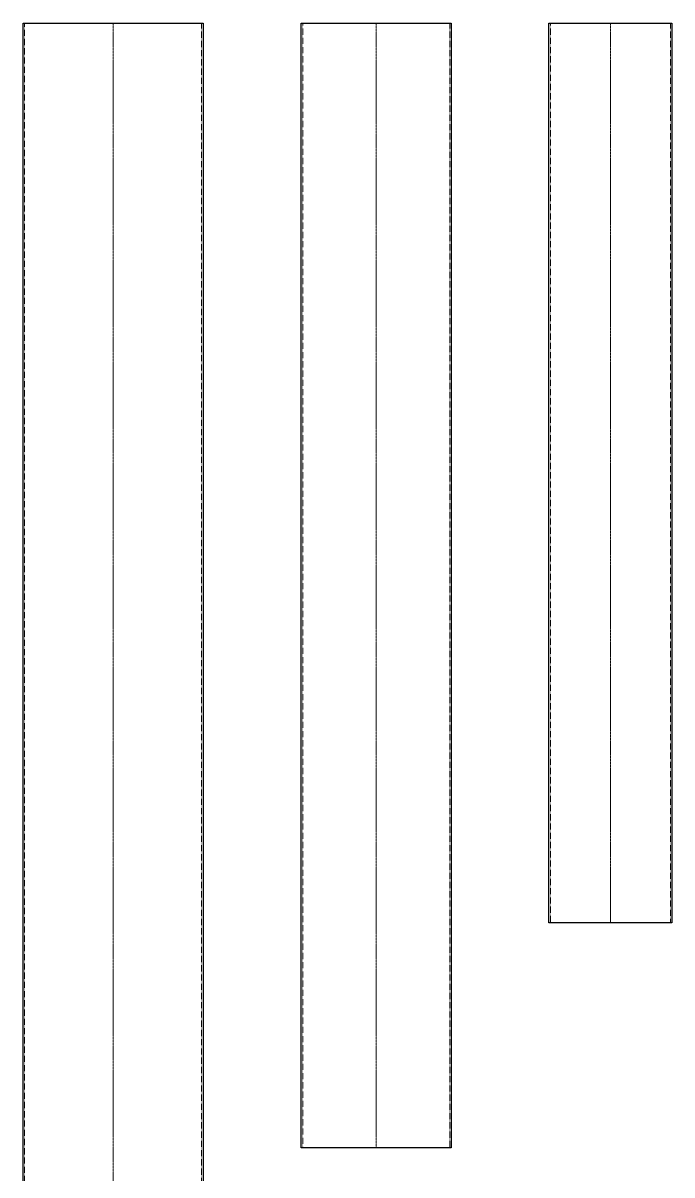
# Model space of a CAD drawing. Header units: millimetres. Extents: x 0 to 76984, y 0 to 13707.
# Drawn here: x 29731 to 34057, y 5717 to 13399 of the extents above; entities that cross this region are included whole.
import ezdxf

# ---------------------------------------------------------------- set-up
doc = ezdxf.new("R2010")
doc.units = ezdxf.units.MM
doc.linetypes.add('CENTER', pattern=[2, 1.25, -0.25, 0.25, -0.25])
doc.linetypes.add('DASHED', pattern=[0.75, 0.5, -0.25])
for name, color, linetype, lineweight in [('1粗实线', 1, 'Continuous', 30), ('3中心线', 6, 'CENTER', 18), ('4虚线', 2, 'DASHED', 18), ('5文本', 4, 'Continuous', 18)]:
    doc.layers.add(name, color=color, linetype=linetype, lineweight=lineweight)

# ---------------------------------------------------------------- blocks, each defined once
blk = doc.blocks.new('*U114')
at = {"layer": '1粗实线'}
blk.add_lwpolyline([(600, 0), (600, -9023.9), (-600, -9023.9), (-600, 0), (600, 0)], dxfattribs=at)
at = {"layer": '3中心线'}
blk.add_line((0, 0), (0, -9023.9), dxfattribs=at)
at = {"layer": '4虚线'}
blk.add_lwpolyline([(590, 0), (590, -9023.9), (-590, -9023.9), (-590, 0), (590, 0)], dxfattribs=at)
blk = doc.blocks.new('φ1000钢管桩block')
at = {"layer": '1粗实线'}
blk.add_lwpolyline([(500, 0), (500, -7500), (-500, -7500), (-500, 0), (500, 0)], dxfattribs=at)
at = {"layer": '3中心线'}
blk.add_line((0, 0), (0, -7500), dxfattribs=at)
at = {"layer": '4虚线'}
blk.add_lwpolyline([(490, 0), (490, -7500), (-490, -7500), (-490, 0), (490, 0)], dxfattribs=at)
blk = doc.blocks.new('φ820钢管桩block')
at = {"layer": '1粗实线'}
blk.add_lwpolyline([(410, 0), (410, -6000), (-410, -6000), (-410, 0), (410, 0)], dxfattribs=at)
at = {"layer": '3中心线'}
blk.add_line((0, 0), (0, -6000), dxfattribs=at)
at = {"layer": '4虚线'}
blk.add_lwpolyline([(400, 0), (400, -6000), (-400, -6000), (-400, 0), (400, 0)], dxfattribs=at)

msp = doc.modelspace()

# ---------------------------------------------------------------- block references
at = {"layer": '5文本'}
for name, p in [('*U114', (30330.9, 13399.4)), ('φ1000钢管桩block', (32085.6, 13399.4)), ('φ820钢管桩block', (33647.4, 13399.4))]:
    msp.add_blockref(name, p, dxfattribs=at)

doc.saveas('drawing.dxf')
